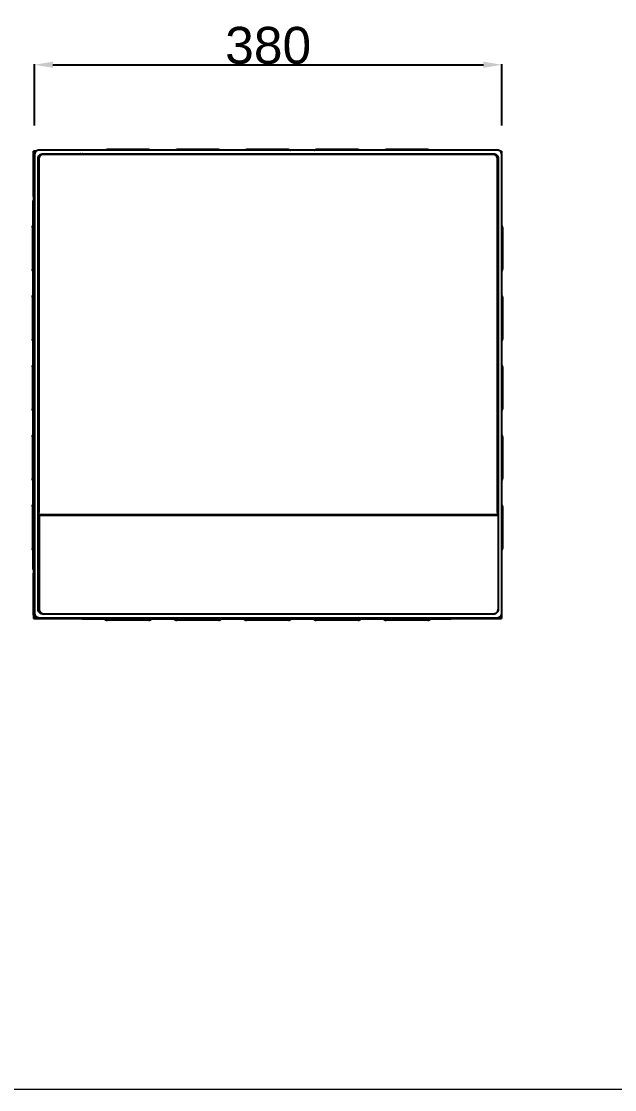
# Model space of a CAD drawing. Header units: millimetres. Extents: x 0 to 3480, y 0 to 2432.
# Drawn here: x 1498 to 1980, y 0 to 868 of the extents above; entities that cross this region are included whole.
import ezdxf

# ---------------------------------------------------------------- set-up
doc = ezdxf.new("R2010")
doc.units = ezdxf.units.MM
doc.header["$MEASUREMENT"] = 0
doc.layers.add('Domyślny', color=7, linetype='Continuous', true_color=0x000000)
doc.layers.add('Utwórz2D linie widoczne', color=7, linetype='Continuous', true_color=0x000000)
doc.styles.add('Arial', font='arial.ttf')
doc.dimstyles.new('Domyślny', dxfattribs={"dimtxt": 30, "dimasz": 15, "dimexe": 0.5, "dimexo": 0.5, "dimgap": 0.25, "dimtad": 1, "dimtoh": 1, "dimdec": 0, "dimzin": 1, "dimdsep": 46, "dimtxsty": 'Arial', "dimcen": 0.5, "dimazin": 0, "dimtfac": 1, "dimtdec": 4, "dimtix": 1, "dimtmove": 1, "dimatfit": 3, "dimfxl": 0, "dimtolj": 1, "dimtzin": 1, "dimarcsym": 0})

# ---------------------------------------------------------------- blocks, each defined once
blk = doc.blocks.new('*D4')
at = {"layer": 'Defpoints', "color": 0}
for p in [(1888.89, 832.81), (1508.89, 782.88), (1888.89, 782.88)]:
    blk.add_point(p, dxfattribs=at)
at = {"layer": 'Domyślny', "color": 0, "lineweight": -2}
for p, q in [((1508.89, 783.38), (1508.89, 833.31)), ((1523.89, 832.81), (1873.89, 832.81)), ((1888.89, 783.38), (1888.89, 833.31))]:
    blk.add_line(p, q, dxfattribs=at)
at = {"layer": 'Domyślny', "color": 0}
for points in [[(1523.89, 835.31), (1523.89, 830.31), (1508.89, 832.81)], [(1873.89, 830.31), (1873.89, 835.31), (1888.89, 832.81)]]:
    blk.add_solid(points, dxfattribs=at)
at = {"layer": 'Domyślny', "color": 0, "insert": (1698.89, 848.38), "char_height": 30, "attachment_point": 5, "style": 'Arial'}
blk.add_mtext('\\A1;380', dxfattribs=at)

msp = doc.modelspace()

# ---------------------------------------------------------------- linework, layer by layer
at = {"layer": 'Domyślny', "color": 18, "lineweight": 15, "true_color": 0x000000}
msp.add_line((3477.08, 0), (0, 0), dxfattribs=at)
at = {"layer": 'Utwórz2D linie widoczne'}
for p, q in [((1567.3, 763.88), (1567.4, 763.9)), ((1567.4, 763.9), (1567.51, 763.92)), ((1567.51, 763.92), (1567.61, 763.93)), ((1567.61, 763.93), (1567.71, 763.94)), ((1567.71, 763.94), (1567.81, 763.94)), ((1567.81, 763.94), (1567.91, 763.95)), ((1567.91, 763.46), (1567.91, 763.95)), ((1601.91, 763.95), (1567.91, 763.95)), ((1601.91, 763.46), (1601.91, 763.95)), ((1601.91, 763.95), (1602.01, 763.94)), ((1602.01, 763.94), (1602.11, 763.94)), ((1602.11, 763.94), (1602.22, 763.93)), ((1602.22, 763.93), (1602.32, 763.92)), ((1602.32, 763.92), (1602.42, 763.9)), ((1602.42, 763.9), (1602.52, 763.88)), ((1624, 763.88), (1624.1, 763.9)), ((1624.1, 763.9), (1624.21, 763.92)), ((1624.21, 763.92), (1624.31, 763.93)), ((1624.31, 763.93), (1624.41, 763.94)), ((1624.41, 763.94), (1624.51, 763.94)), ((1624.51, 763.94), (1624.61, 763.95)), ((1624.61, 763.46), (1624.61, 763.95)), ((1658.61, 763.95), (1624.61, 763.95)), ((1658.61, 763.46), (1658.61, 763.95)), ((1658.61, 763.95), (1658.71, 763.94)), ((1658.71, 763.94), (1658.81, 763.94)), ((1658.81, 763.94), (1658.92, 763.93)), ((1658.92, 763.93), (1659.02, 763.92)), ((1659.02, 763.92), (1659.12, 763.9)), ((1659.12, 763.9), (1659.22, 763.88)), ((1680.7, 763.88), (1680.8, 763.9)), ((1680.8, 763.9), (1680.91, 763.92)), ((1680.91, 763.92), (1681.01, 763.93)), ((1681.01, 763.93), (1681.11, 763.94)), ((1681.11, 763.94), (1681.21, 763.94)), ((1681.21, 763.94), (1681.31, 763.95)), ((1681.31, 763.46), (1681.31, 763.95)), ((1715.31, 763.95), (1681.31, 763.95)), ((1715.31, 763.46), (1715.31, 763.95)), ((1715.31, 763.95), (1715.41, 763.94)), ((1715.41, 763.94), (1715.51, 763.94)), ((1715.51, 763.94), (1715.62, 763.93)), ((1715.62, 763.93), (1715.72, 763.92)), ((1715.72, 763.92), (1715.82, 763.9)), ((1715.82, 763.9), (1715.92, 763.88)), ((1737.4, 763.88), (1737.5, 763.9)), ((1737.5, 763.9), (1737.61, 763.92)), ((1737.61, 763.92), (1737.71, 763.93)), ((1737.71, 763.93), (1737.81, 763.94)), ((1737.81, 763.94), (1737.91, 763.94)), ((1737.91, 763.94), (1738.01, 763.95)), ((1738.01, 763.46), (1738.01, 763.95)), ((1772.01, 763.95), (1738.01, 763.95)), ((1772.01, 763.46), (1772.01, 763.95)), ((1772.01, 763.95), (1772.11, 763.94)), ((1772.11, 763.94), (1772.21, 763.94)), ((1772.21, 763.94), (1772.32, 763.93)), ((1772.32, 763.93), (1772.42, 763.92)), ((1772.42, 763.92), (1772.52, 763.9)), ((1772.52, 763.9), (1772.62, 763.88)), ((1794.1, 763.88), (1794.2, 763.9)), ((1794.2, 763.9), (1794.31, 763.92)), ((1794.31, 763.92), (1794.41, 763.93)), ((1794.41, 763.93), (1794.51, 763.94)), ((1794.51, 763.94), (1794.61, 763.94)), ((1794.61, 763.94), (1794.71, 763.95)), ((1794.71, 763.46), (1794.71, 763.95)), ((1828.71, 763.95), (1794.71, 763.95)), ((1828.71, 763.46), (1828.71, 763.95)), ((1828.71, 763.95), (1828.81, 763.94)), ((1828.81, 763.94), (1828.91, 763.94)), ((1828.91, 763.94), (1829.02, 763.93)), ((1829.02, 763.93), (1829.12, 763.92)), ((1829.12, 763.92), (1829.22, 763.9)), ((1829.22, 763.9), (1829.32, 763.88)), ((1508.49, 762.72), (1508.13, 762.72)), ((1508.13, 758.81), (1508.13, 762.72)), ((1508.13, 758.85), (1508.14, 758.98)), ((1508.13, 758.72), (1508.13, 758.85)), ((1508.13, 726.72), (1508.13, 758.72)), ((1508.14, 758.98), (1508.15, 759.11)), ((1508.15, 759.11), (1508.17, 759.24)), ((1508.17, 759.24), (1508.19, 759.37)), ((1508.19, 759.37), (1508.21, 759.5)), ((1508.21, 759.5), (1508.24, 759.63)), ((1508.24, 759.63), (1508.27, 759.76)), ((1508.27, 759.76), (1508.3, 759.88)), ((1508.3, 759.88), (1508.34, 760.01)), ((1508.34, 760.01), (1508.39, 760.13)), ((1508.39, 760.13), (1508.44, 760.25)), ((1508.44, 760.25), (1508.49, 760.37)), ((1510.61, 762.72), (1508.49, 762.72)), ((1509.57, 761.64), (1508.49, 762.72)), ((1508.49, 382.72), (1508.49, 762.72)), ((1508.5, 758.99), (1508.49, 758.85)), ((1508.49, 758.85), (1508.49, 758.72)), ((1508.49, 758.72), (1508.49, 726.72)), ((1508.51, 759.12), (1508.5, 758.99)), ((1508.53, 759.25), (1508.51, 759.12)), ((1508.55, 759.38), (1508.53, 759.25)), ((1508.57, 759.51), (1508.55, 759.38)), ((1508.6, 759.64), (1508.57, 759.51)), ((1508.63, 759.77), (1508.6, 759.64)), ((1508.67, 759.9), (1508.63, 759.77)), ((1508.71, 760.03), (1508.67, 759.9)), ((1508.76, 760.15), (1508.71, 760.03)), ((1508.81, 760.28), (1508.76, 760.15)), ((1508.79, 760.25), (1508.78, 760.22)), ((1508.81, 760.28), (1508.79, 760.25)), ((1508.86, 760.4), (1508.81, 760.28)), ((1508.92, 760.52), (1508.86, 760.4)), ((1508.99, 760.24), (1508.89, 759.46)), ((1508.89, 759.46), (1508.89, 387.46)), ((1508.98, 760.63), (1508.92, 760.52)), ((1509.04, 760.75), (1508.98, 760.63)), ((1509.19, 760.99), (1508.99, 760.24)), ((1509.11, 760.86), (1509.04, 760.75)), ((1509.19, 760.98), (1509.11, 760.86)), ((1509.59, 761.68), (1509.19, 760.99)), ((1510.09, 762.29), (1509.59, 761.68)), ((1510.69, 762.79), (1510.09, 762.29)), ((1511.39, 763.16), (1510.69, 762.79)), ((1512.19, 763.38), (1511.39, 763.16)), ((1511.89, 756.52), (1511.99, 757.29)), ((1511.89, 390.4), (1511.89, 756.52)), ((1511.99, 757.29), (1512.19, 758.03)), ((1512.89, 763.46), (1512.19, 763.38)), ((1512.19, 758.03), (1512.58, 758.71)), ((1512.67, 757.54), (1512.38, 756.8)), ((1512.38, 756.8), (1512.38, 468.96)), ((1512.58, 758.71), (1513.07, 759.31)), ((1512.97, 758.21), (1512.67, 757.54)), ((1884.89, 763.46), (1512.89, 763.46)), ((1513.46, 758.81), (1512.97, 758.21)), ((1513.07, 759.31), (1513.66, 759.8)), ((1514.05, 759.3), (1513.46, 758.81)), ((1513.66, 759.8), (1514.35, 760.17)), ((1514.74, 759.66), (1514.05, 759.3)), ((1514.35, 760.17), (1515.14, 760.38)), ((1515.52, 759.88), (1514.74, 759.66)), ((1515.14, 760.38), (1515.83, 760.46)), ((1516.31, 759.96), (1515.52, 759.88)), ((1515.83, 760.46), (1881.95, 760.46)), ((1881.45, 759.96), (1516.31, 759.96)), ((1546.19, 760.44), (1546.16, 760.46)), ((1546.21, 760.41), (1546.19, 760.44)), ((1546.24, 760.39), (1546.21, 760.41)), ((1546.26, 760.36), (1546.24, 760.39)), ((1546.28, 760.33), (1546.26, 760.36)), ((1546.3, 760.31), (1546.28, 760.33)), ((1546.32, 760.28), (1546.3, 760.31)), ((1546.34, 760.25), (1546.32, 760.28)), ((1546.36, 760.22), (1546.34, 760.25)), ((1546.37, 760.19), (1546.36, 760.22)), ((1546.39, 760.16), (1546.37, 760.19)), ((1546.4, 760.13), (1546.39, 760.16)), ((1546.42, 760.09), (1546.4, 760.13)), ((1546.43, 760.06), (1546.42, 760.09)), ((1546.44, 760.03), (1546.43, 760.06)), ((1546.45, 759.99), (1546.44, 760.03)), ((1546.46, 759.96), (1546.45, 759.99)), ((1548.15, 760.34), (1548.09, 760.46)), ((1548.2, 760.21), (1548.15, 760.34)), ((1548.25, 760.09), (1548.2, 760.21)), ((1548.29, 759.96), (1548.25, 760.09)), ((1566.28, 763.46), (1566.36, 763.51)), ((1566.36, 763.51), (1566.45, 763.57)), ((1566.45, 763.57), (1566.54, 763.61)), ((1566.54, 763.61), (1566.63, 763.66)), ((1566.63, 763.66), (1566.72, 763.7)), ((1566.72, 763.7), (1566.82, 763.74)), ((1566.82, 763.74), (1566.91, 763.78)), ((1566.91, 763.78), (1567.01, 763.81)), ((1567.01, 763.81), (1567.11, 763.84)), ((1567.11, 763.84), (1567.21, 763.86)), ((1567.21, 763.86), (1567.3, 763.88)), ((1602.52, 763.88), (1602.62, 763.86)), ((1602.62, 763.86), (1602.72, 763.84)), ((1602.72, 763.84), (1602.81, 763.81)), ((1602.81, 763.81), (1602.91, 763.78)), ((1602.91, 763.78), (1603, 763.74)), ((1603, 763.74), (1603.1, 763.7)), ((1603.1, 763.7), (1603.19, 763.66)), ((1603.19, 763.66), (1603.28, 763.61)), ((1603.28, 763.61), (1603.37, 763.57)), ((1603.37, 763.57), (1603.46, 763.51)), ((1603.46, 763.51), (1603.55, 763.46)), ((1622.98, 763.46), (1623.06, 763.51)), ((1623.06, 763.51), (1623.15, 763.57)), ((1623.15, 763.57), (1623.24, 763.61)), ((1623.24, 763.61), (1623.33, 763.66)), ((1623.33, 763.66), (1623.42, 763.7)), ((1623.42, 763.7), (1623.52, 763.74)), ((1623.52, 763.74), (1623.61, 763.78)), ((1623.61, 763.78), (1623.71, 763.81)), ((1623.71, 763.81), (1623.81, 763.84)), ((1623.81, 763.84), (1623.91, 763.86)), ((1623.91, 763.86), (1624, 763.88)), ((1659.22, 763.88), (1659.32, 763.86)), ((1659.32, 763.86), (1659.42, 763.84)), ((1659.42, 763.84), (1659.51, 763.81)), ((1659.51, 763.81), (1659.61, 763.78)), ((1659.61, 763.78), (1659.7, 763.74)), ((1659.7, 763.74), (1659.8, 763.7)), ((1659.8, 763.7), (1659.89, 763.66)), ((1659.89, 763.66), (1659.98, 763.61)), ((1659.98, 763.61), (1660.07, 763.57)), ((1660.07, 763.57), (1660.16, 763.51)), ((1660.16, 763.51), (1660.25, 763.46)), ((1679.68, 763.46), (1679.76, 763.51)), ((1679.76, 763.51), (1679.85, 763.57)), ((1679.85, 763.57), (1679.94, 763.61)), ((1679.94, 763.61), (1680.03, 763.66)), ((1680.03, 763.66), (1680.12, 763.7)), ((1680.12, 763.7), (1680.22, 763.74)), ((1680.22, 763.74), (1680.31, 763.78)), ((1680.31, 763.78), (1680.41, 763.81)), ((1680.41, 763.81), (1680.51, 763.84)), ((1680.51, 763.84), (1680.61, 763.86)), ((1680.61, 763.86), (1680.7, 763.88)), ((1715.92, 763.88), (1716.02, 763.86)), ((1716.02, 763.86), (1716.12, 763.84)), ((1716.12, 763.84), (1716.21, 763.81)), ((1716.21, 763.81), (1716.31, 763.78)), ((1716.31, 763.78), (1716.4, 763.74)), ((1716.4, 763.74), (1716.5, 763.7)), ((1716.5, 763.7), (1716.59, 763.66)), ((1716.59, 763.66), (1716.68, 763.61)), ((1716.68, 763.61), (1716.77, 763.57)), ((1716.77, 763.57), (1716.86, 763.51)), ((1716.86, 763.51), (1716.95, 763.46)), ((1736.38, 763.46), (1736.46, 763.51)), ((1736.46, 763.51), (1736.55, 763.57)), ((1736.55, 763.57), (1736.64, 763.61)), ((1736.64, 763.61), (1736.73, 763.66)), ((1736.73, 763.66), (1736.82, 763.7)), ((1736.82, 763.7), (1736.92, 763.74)), ((1736.92, 763.74), (1737.01, 763.78)), ((1737.01, 763.78), (1737.11, 763.81)), ((1737.11, 763.81), (1737.21, 763.84)), ((1737.21, 763.84), (1737.31, 763.86)), ((1737.31, 763.86), (1737.4, 763.88)), ((1772.62, 763.88), (1772.72, 763.86)), ((1772.72, 763.86), (1772.82, 763.84)), ((1772.82, 763.84), (1772.91, 763.81)), ((1772.91, 763.81), (1773.01, 763.78)), ((1773.01, 763.78), (1773.1, 763.74)), ((1773.1, 763.74), (1773.2, 763.7)), ((1773.2, 763.7), (1773.29, 763.66)), ((1773.29, 763.66), (1773.38, 763.61)), ((1773.38, 763.61), (1773.47, 763.57)), ((1773.47, 763.57), (1773.56, 763.51)), ((1773.56, 763.51), (1773.65, 763.46)), ((1793.08, 763.46), (1793.16, 763.51)), ((1793.16, 763.51), (1793.25, 763.57)), ((1793.25, 763.57), (1793.34, 763.61)), ((1793.34, 763.61), (1793.43, 763.66)), ((1793.43, 763.66), (1793.52, 763.7)), ((1793.52, 763.7), (1793.62, 763.74)), ((1793.62, 763.74), (1793.71, 763.78)), ((1793.71, 763.78), (1793.81, 763.81)), ((1793.81, 763.81), (1793.91, 763.84)), ((1793.91, 763.84), (1794.01, 763.86)), ((1794.01, 763.86), (1794.1, 763.88)), ((1829.32, 763.88), (1829.42, 763.86)), ((1829.42, 763.86), (1829.52, 763.84)), ((1829.52, 763.84), (1829.61, 763.81)), ((1829.61, 763.81), (1829.71, 763.78)), ((1829.71, 763.78), (1829.8, 763.74)), ((1829.8, 763.74), (1829.9, 763.7)), ((1829.9, 763.7), (1829.99, 763.66)), ((1829.99, 763.66), (1830.08, 763.61)), ((1830.08, 763.61), (1830.17, 763.57)), ((1830.17, 763.57), (1830.26, 763.51)), ((1830.26, 763.51), (1830.35, 763.46)), ((1848.53, 760.09), (1848.52, 759.96)), ((1848.55, 760.21), (1848.53, 760.09)), ((1848.58, 760.34), (1848.55, 760.21)), ((1848.61, 760.46), (1848.58, 760.34)), ((1850.49, 760.46), (1850.49, 759.96)), ((1852.04, 763.48), (1851.93, 763.46)), ((1852.15, 763.49), (1852.04, 763.48)), ((1852.26, 763.49), (1852.15, 763.49)), ((1852.38, 763.5), (1852.26, 763.49)), ((1852.49, 763.5), (1852.38, 763.5)), ((1884.49, 763.5), (1852.49, 763.5)), ((1882.14, 759.88), (1881.45, 759.96)), ((1881.95, 760.46), (1882.74, 760.38)), ((1882.93, 759.66), (1882.14, 759.88)), ((1882.74, 760.38), (1883.53, 760.17)), ((1883.61, 759.3), (1882.93, 759.66)), ((1883.53, 760.17), (1884.22, 759.8)), ((1884.2, 758.81), (1883.61, 759.3)), ((1884.69, 758.21), (1884.2, 758.81)), ((1884.22, 759.8), (1884.81, 759.31)), ((1884.62, 763.5), (1884.49, 763.5)), ((1884.76, 763.49), (1884.62, 763.5)), ((1885.09, 757.54), (1884.69, 758.21)), ((1884.89, 763.48), (1884.76, 763.49)), ((1884.81, 759.31), (1885.3, 758.71)), ((1885.02, 763.47), (1884.89, 763.48)), ((1885.69, 763.38), (1884.89, 763.46)), ((1885.15, 763.45), (1885.02, 763.47)), ((1885.28, 756.8), (1885.09, 757.54)), ((1885.28, 763.42), (1885.15, 763.45)), ((1885.38, 756.03), (1885.28, 756.8)), ((1885.3, 758.71), (1885.6, 758.03)), ((1885.38, 468.96), (1885.38, 756.03)), ((1885.6, 758.03), (1885.89, 757.29)), ((1886.49, 763.16), (1885.69, 763.38)), ((1885.89, 757.29), (1885.89, 389.63)), ((1887.19, 762.79), (1886.49, 763.16)), ((1887.79, 762.29), (1887.19, 762.79)), ((1888.49, 762.72), (1887.28, 762.72)), ((1888.29, 761.68), (1887.79, 762.29)), ((1887.91, 762.14), (1888.49, 762.72)), ((1888.59, 760.99), (1888.29, 761.68)), ((1888.49, 762.72), (1888.49, 761.23)), ((1888.89, 760.24), (1888.59, 760.99)), ((1888.89, 386.68), (1888.89, 760.24)), ((1508.49, 722.54), (1507.7, 722.54)), ((1507.7, 722.54), (1507.7, 702.17)), ((1508.13, 726.59), (1508.13, 726.72)), ((1508.14, 726.46), (1508.13, 726.59)), ((1508.15, 726.33), (1508.14, 726.46)), ((1508.17, 726.2), (1508.15, 726.33)), ((1508.19, 726.07), (1508.17, 726.2)), ((1508.21, 725.94), (1508.19, 726.07)), ((1508.24, 725.81), (1508.21, 725.94)), ((1508.27, 725.68), (1508.24, 725.81)), ((1508.3, 725.56), (1508.27, 725.68)), ((1508.34, 725.43), (1508.3, 725.56)), ((1508.39, 725.31), (1508.34, 725.43)), ((1508.44, 725.19), (1508.39, 725.31)), ((1508.49, 725.07), (1508.44, 725.19)), ((1508.49, 726.72), (1508.49, 726.58)), ((1508.49, 726.63), (1508.49, 386.72)), ((1508.49, 726.58), (1508.5, 726.44)), ((1508.5, 726.44), (1508.51, 726.3)), ((1508.51, 726.3), (1508.53, 726.17)), ((1508.53, 726.17), (1508.55, 726.03)), ((1508.55, 726.03), (1508.58, 725.89)), ((1508.58, 725.89), (1508.61, 725.76)), ((1508.61, 725.76), (1508.64, 725.62)), ((1508.64, 725.62), (1508.68, 725.49)), ((1508.68, 725.49), (1508.73, 725.36)), ((1508.73, 725.36), (1508.78, 725.23)), ((1508.78, 725.23), (1508.83, 725.1)), ((1508.83, 725.1), (1508.89, 724.98)), ((1511.89, 724.72), (1512.38, 724.72)), ((1511.89, 722.76), (1512.01, 722.75)), ((1512.01, 722.75), (1512.13, 722.74)), ((1512.13, 722.74), (1512.26, 722.73)), ((1512.26, 722.73), (1512.38, 722.72)), ((1885.38, 725.5), (1885.49, 725.5)), ((1885.38, 723.6), (1885.51, 723.63)), ((1885.49, 725.5), (1885.52, 725.5)), ((1885.51, 723.63), (1885.64, 723.67)), ((1885.52, 725.5), (1885.56, 725.5)), ((1885.56, 725.5), (1885.59, 725.51)), ((1885.59, 725.51), (1885.63, 725.51)), ((1885.63, 725.51), (1885.66, 725.52)), ((1885.64, 723.67), (1885.77, 723.71)), ((1885.66, 725.52), (1885.7, 725.52)), ((1885.7, 725.52), (1885.73, 725.53)), ((1885.73, 725.53), (1885.76, 725.54)), ((1885.76, 725.54), (1885.79, 725.55)), ((1885.77, 723.71), (1885.89, 723.75)), ((1885.79, 725.55), (1885.83, 725.56)), ((1885.83, 725.56), (1885.86, 725.57)), ((1885.86, 725.57), (1885.89, 725.58)), ((1507.29, 700.75), (1507.3, 700.86)), ((1507.29, 700.65), (1507.29, 700.75)), ((1508.49, 700.65), (1507.29, 700.65)), ((1507.29, 700.65), (1507.29, 666.65)), ((1507.3, 700.86), (1507.31, 700.96)), ((1507.31, 700.96), (1507.32, 701.06)), ((1507.32, 701.06), (1507.34, 701.16)), ((1507.34, 701.16), (1507.36, 701.26)), ((1507.36, 701.26), (1507.38, 701.36)), ((1507.38, 701.36), (1507.4, 701.46)), ((1507.4, 701.46), (1507.43, 701.56)), ((1507.43, 701.56), (1507.47, 701.66)), ((1507.47, 701.66), (1507.5, 701.76)), ((1507.5, 701.76), (1507.54, 701.85)), ((1507.54, 701.85), (1507.59, 701.94)), ((1507.59, 701.94), (1507.63, 702.04)), ((1507.63, 702.04), (1507.68, 702.13)), ((1507.68, 702.13), (1507.73, 702.22)), ((1507.73, 702.22), (1507.79, 702.3)), ((1507.79, 702.3), (1507.85, 702.39)), ((1507.85, 702.39), (1507.91, 702.47)), ((1507.91, 702.47), (1507.97, 702.55)), ((1507.97, 702.55), (1508.04, 702.63)), ((1508.04, 702.63), (1508.11, 702.71)), ((1508.11, 702.71), (1508.18, 702.78)), ((1508.18, 702.78), (1508.25, 702.85)), ((1508.25, 702.85), (1508.33, 702.92)), ((1508.33, 702.92), (1508.41, 702.98)), ((1508.41, 702.98), (1508.49, 703.05)), ((1888.94, 702.12), (1888.89, 702.21)), ((1888.89, 700.65), (1889.33, 700.65)), ((1888.99, 702.03), (1888.94, 702.12)), ((1889.04, 701.94), (1888.99, 702.03)), ((1889.08, 701.85), (1889.04, 701.94)), ((1889.12, 701.75), (1889.08, 701.85)), ((1889.16, 701.66), (1889.12, 701.75)), ((1889.19, 701.56), (1889.16, 701.66)), ((1889.22, 701.46), (1889.19, 701.56)), ((1889.24, 701.36), (1889.22, 701.46)), ((1889.27, 701.26), (1889.24, 701.36)), ((1889.29, 701.16), (1889.27, 701.26)), ((1889.3, 701.06), (1889.29, 701.16)), ((1889.31, 700.96), (1889.3, 701.06)), ((1889.32, 700.86), (1889.31, 700.96)), ((1889.33, 700.75), (1889.32, 700.86)), ((1889.33, 700.65), (1889.33, 700.75)), ((1889.33, 700.65), (1889.33, 666.65)), ((1507.29, 666.55), (1507.29, 666.65)), ((1508.49, 666.65), (1507.29, 666.65)), ((1507.3, 666.45), (1507.29, 666.55)), ((1507.31, 666.34), (1507.3, 666.45)), ((1507.32, 666.24), (1507.31, 666.34)), ((1507.34, 666.14), (1507.32, 666.24)), ((1507.36, 666.04), (1507.34, 666.14)), ((1507.38, 665.94), (1507.36, 666.04)), ((1507.4, 665.84), (1507.38, 665.94)), ((1507.43, 665.74), (1507.4, 665.84)), ((1507.47, 665.64), (1507.43, 665.74)), ((1507.5, 665.55), (1507.47, 665.64)), ((1507.54, 665.45), (1507.5, 665.55)), ((1507.59, 665.36), (1507.54, 665.45)), ((1507.63, 665.27), (1507.59, 665.36)), ((1507.68, 665.17), (1507.63, 665.27)), ((1507.73, 665.09), (1507.68, 665.17)), ((1507.7, 665.14), (1507.7, 645.47)), ((1507.79, 665), (1507.73, 665.09)), ((1507.85, 664.91), (1507.79, 665)), ((1507.91, 664.83), (1507.85, 664.91)), ((1507.97, 664.75), (1507.91, 664.83)), ((1508.04, 664.67), (1507.97, 664.75)), ((1508.11, 664.6), (1508.04, 664.67)), ((1508.18, 664.52), (1508.11, 664.6)), ((1508.25, 664.45), (1508.18, 664.52)), ((1508.33, 664.38), (1508.25, 664.45)), ((1508.41, 664.32), (1508.33, 664.38)), ((1508.49, 664.25), (1508.41, 664.32)), ((1888.89, 666.65), (1889.33, 666.65)), ((1888.89, 665.09), (1888.94, 665.18)), ((1888.94, 665.18), (1888.99, 665.27)), ((1888.99, 665.27), (1889.04, 665.36)), ((1889.04, 665.36), (1889.08, 665.45)), ((1889.08, 665.45), (1889.12, 665.55)), ((1889.12, 665.55), (1889.16, 665.64)), ((1889.16, 665.64), (1889.19, 665.74)), ((1889.19, 665.74), (1889.22, 665.84)), ((1889.22, 665.84), (1889.24, 665.94)), ((1889.24, 665.94), (1889.27, 666.04)), ((1889.27, 666.04), (1889.29, 666.14)), ((1889.29, 666.14), (1889.3, 666.24)), ((1889.3, 666.24), (1889.31, 666.34)), ((1889.31, 666.34), (1889.32, 666.45)), ((1889.32, 666.45), (1889.33, 666.55)), ((1889.33, 666.55), (1889.33, 666.65)), ((1507.29, 644.05), (1507.3, 644.16)), ((1507.29, 643.95), (1507.29, 644.05)), ((1508.49, 643.95), (1507.29, 643.95)), ((1507.29, 643.95), (1507.29, 609.95)), ((1507.3, 644.16), (1507.31, 644.26)), ((1507.31, 644.26), (1507.32, 644.36)), ((1507.32, 644.36), (1507.34, 644.46)), ((1507.34, 644.46), (1507.36, 644.56)), ((1507.36, 644.56), (1507.38, 644.66)), ((1507.38, 644.66), (1507.4, 644.76)), ((1507.4, 644.76), (1507.43, 644.86)), ((1507.43, 644.86), (1507.47, 644.96)), ((1507.47, 644.96), (1507.5, 645.06)), ((1507.5, 645.06), (1507.54, 645.15)), ((1507.54, 645.15), (1507.59, 645.24)), ((1507.59, 645.24), (1507.63, 645.34)), ((1507.63, 645.34), (1507.68, 645.43)), ((1507.68, 645.43), (1507.73, 645.52)), ((1507.73, 645.52), (1507.79, 645.6)), ((1507.79, 645.6), (1507.85, 645.69)), ((1507.85, 645.69), (1507.91, 645.77)), ((1507.91, 645.77), (1507.97, 645.85)), ((1507.97, 645.85), (1508.04, 645.93)), ((1508.04, 645.93), (1508.11, 646.01)), ((1508.11, 646.01), (1508.18, 646.08)), ((1508.18, 646.08), (1508.25, 646.15)), ((1508.25, 646.15), (1508.33, 646.22)), ((1508.33, 646.22), (1508.41, 646.28)), ((1508.41, 646.28), (1508.49, 646.35)), ((1888.94, 645.42), (1888.89, 645.51)), ((1888.89, 643.95), (1889.33, 643.95)), ((1888.99, 645.33), (1888.94, 645.42)), ((1889.04, 645.24), (1888.99, 645.33)), ((1889.08, 645.15), (1889.04, 645.24)), ((1889.12, 645.05), (1889.08, 645.15)), ((1889.16, 644.96), (1889.12, 645.05)), ((1889.19, 644.86), (1889.16, 644.96)), ((1889.22, 644.76), (1889.19, 644.86)), ((1889.24, 644.66), (1889.22, 644.76)), ((1889.27, 644.56), (1889.24, 644.66)), ((1889.29, 644.46), (1889.27, 644.56)), ((1889.3, 644.36), (1889.29, 644.46)), ((1889.31, 644.26), (1889.3, 644.36)), ((1889.32, 644.16), (1889.31, 644.26)), ((1889.33, 644.05), (1889.32, 644.16)), ((1889.33, 643.95), (1889.33, 644.05)), ((1889.33, 643.95), (1889.33, 609.95)), ((1507.29, 609.85), (1507.29, 609.95)), ((1508.49, 609.95), (1507.29, 609.95)), ((1507.3, 609.75), (1507.29, 609.85)), ((1507.31, 609.64), (1507.3, 609.75)), ((1507.32, 609.54), (1507.31, 609.64)), ((1507.34, 609.44), (1507.32, 609.54)), ((1507.36, 609.34), (1507.34, 609.44)), ((1507.38, 609.24), (1507.36, 609.34)), ((1507.4, 609.14), (1507.38, 609.24)), ((1507.43, 609.04), (1507.4, 609.14)), ((1507.47, 608.94), (1507.43, 609.04)), ((1507.5, 608.85), (1507.47, 608.94)), ((1507.54, 608.75), (1507.5, 608.85)), ((1507.59, 608.66), (1507.54, 608.75)), ((1507.63, 608.57), (1507.59, 608.66)), ((1507.68, 608.47), (1507.63, 608.57)), ((1507.73, 608.39), (1507.68, 608.47)), ((1507.7, 608.44), (1507.7, 588.77)), ((1507.79, 608.3), (1507.73, 608.39)), ((1507.85, 608.21), (1507.79, 608.3)), ((1507.91, 608.13), (1507.85, 608.21)), ((1507.97, 608.05), (1507.91, 608.13)), ((1508.04, 607.97), (1507.97, 608.05)), ((1508.11, 607.9), (1508.04, 607.97)), ((1508.18, 607.82), (1508.11, 607.9)), ((1508.25, 607.75), (1508.18, 607.82)), ((1508.33, 607.68), (1508.25, 607.75)), ((1508.41, 607.62), (1508.33, 607.68)), ((1888.89, 609.95), (1889.33, 609.95)), ((1888.89, 608.39), (1888.94, 608.48)), ((1888.94, 608.48), (1888.99, 608.57)), ((1888.99, 608.57), (1889.04, 608.66)), ((1889.04, 608.66), (1889.08, 608.75)), ((1889.08, 608.75), (1889.12, 608.85)), ((1889.12, 608.85), (1889.16, 608.94)), ((1889.16, 608.94), (1889.19, 609.04)), ((1889.19, 609.04), (1889.22, 609.14)), ((1889.22, 609.14), (1889.24, 609.24)), ((1889.24, 609.24), (1889.27, 609.34)), ((1889.27, 609.34), (1889.29, 609.44)), ((1889.29, 609.44), (1889.3, 609.54)), ((1889.3, 609.54), (1889.31, 609.64)), ((1889.31, 609.64), (1889.32, 609.75)), ((1889.32, 609.75), (1889.33, 609.85)), ((1889.33, 609.85), (1889.33, 609.95)), ((1508.49, 607.55), (1508.41, 607.62)), ((1507.29, 587.35), (1507.3, 587.46)), ((1507.29, 587.25), (1507.29, 587.35)), ((1508.49, 587.25), (1507.29, 587.25)), ((1507.29, 587.25), (1507.29, 553.25)), ((1507.3, 587.46), (1507.31, 587.56)), ((1507.31, 587.56), (1507.32, 587.66)), ((1507.32, 587.66), (1507.34, 587.76)), ((1507.34, 587.76), (1507.36, 587.86)), ((1507.36, 587.86), (1507.38, 587.96)), ((1507.38, 587.96), (1507.4, 588.06)), ((1507.4, 588.06), (1507.43, 588.16)), ((1507.43, 588.16), (1507.47, 588.26)), ((1507.47, 588.26), (1507.5, 588.36)), ((1507.5, 588.36), (1507.54, 588.45)), ((1507.54, 588.45), (1507.59, 588.54)), ((1507.59, 588.54), (1507.63, 588.64)), ((1507.63, 588.64), (1507.68, 588.73)), ((1507.68, 588.73), (1507.73, 588.82)), ((1507.73, 588.82), (1507.79, 588.9)), ((1507.79, 588.9), (1507.85, 588.99)), ((1507.85, 588.99), (1507.91, 589.07)), ((1507.91, 589.07), (1507.97, 589.15)), ((1507.97, 589.15), (1508.04, 589.23)), ((1508.04, 589.23), (1508.11, 589.31)), ((1508.11, 589.31), (1508.18, 589.38)), ((1508.18, 589.38), (1508.25, 589.45)), ((1508.25, 589.45), (1508.33, 589.52)), ((1508.33, 589.52), (1508.41, 589.58)), ((1508.41, 589.58), (1508.49, 589.65)), ((1888.94, 588.72), (1888.89, 588.81)), ((1888.89, 587.25), (1889.33, 587.25)), ((1888.99, 588.63), (1888.94, 588.72)), ((1889.04, 588.54), (1888.99, 588.63)), ((1889.08, 588.45), (1889.04, 588.54)), ((1889.12, 588.35), (1889.08, 588.45)), ((1889.16, 588.26), (1889.12, 588.35)), ((1889.19, 588.16), (1889.16, 588.26)), ((1889.22, 588.06), (1889.19, 588.16)), ((1889.24, 587.96), (1889.22, 588.06)), ((1889.27, 587.86), (1889.24, 587.96)), ((1889.29, 587.76), (1889.27, 587.86)), ((1889.3, 587.66), (1889.29, 587.76)), ((1889.31, 587.56), (1889.3, 587.66)), ((1889.32, 587.46), (1889.31, 587.56)), ((1889.33, 587.35), (1889.32, 587.46)), ((1889.33, 587.25), (1889.33, 587.35)), ((1889.33, 587.25), (1889.33, 553.25)), ((1507.29, 553.15), (1507.29, 553.25)), ((1508.49, 553.25), (1507.29, 553.25)), ((1507.3, 553.05), (1507.29, 553.15)), ((1507.31, 552.94), (1507.3, 553.05)), ((1507.32, 552.84), (1507.31, 552.94)), ((1507.34, 552.74), (1507.32, 552.84)), ((1507.36, 552.64), (1507.34, 552.74)), ((1507.38, 552.54), (1507.36, 552.64)), ((1507.4, 552.44), (1507.38, 552.54)), ((1507.43, 552.34), (1507.4, 552.44)), ((1507.47, 552.24), (1507.43, 552.34)), ((1507.5, 552.15), (1507.47, 552.24)), ((1507.54, 552.05), (1507.5, 552.15)), ((1507.59, 551.96), (1507.54, 552.05)), ((1507.63, 551.87), (1507.59, 551.96)), ((1507.68, 551.77), (1507.63, 551.87)), ((1507.73, 551.69), (1507.68, 551.77)), ((1507.7, 551.74), (1507.7, 532.07)), ((1507.79, 551.6), (1507.73, 551.69)), ((1507.85, 551.51), (1507.79, 551.6)), ((1507.91, 551.43), (1507.85, 551.51)), ((1507.97, 551.35), (1507.91, 551.43)), ((1508.04, 551.27), (1507.97, 551.35)), ((1508.11, 551.2), (1508.04, 551.27)), ((1508.18, 551.12), (1508.11, 551.2)), ((1508.25, 551.05), (1508.18, 551.12)), ((1508.33, 550.98), (1508.25, 551.05)), ((1508.41, 550.92), (1508.33, 550.98)), ((1508.49, 550.85), (1508.41, 550.92)), ((1888.89, 553.25), (1889.33, 553.25)), ((1888.89, 551.69), (1888.94, 551.78)), ((1888.94, 551.78), (1888.99, 551.87)), ((1888.99, 551.87), (1889.04, 551.96)), ((1889.04, 551.96), (1889.08, 552.05)), ((1889.08, 552.05), (1889.12, 552.15)), ((1889.12, 552.15), (1889.16, 552.24)), ((1889.16, 552.24), (1889.19, 552.34)), ((1889.19, 552.34), (1889.22, 552.44)), ((1889.22, 552.44), (1889.24, 552.54)), ((1889.24, 552.54), (1889.27, 552.64)), ((1889.27, 552.64), (1889.29, 552.74)), ((1889.29, 552.74), (1889.3, 552.84)), ((1889.3, 552.84), (1889.31, 552.94)), ((1889.31, 552.94), (1889.32, 553.05)), ((1889.32, 553.05), (1889.33, 553.15)), ((1889.33, 553.15), (1889.33, 553.25)), ((1507.29, 530.65), (1507.3, 530.76)), ((1507.29, 530.55), (1507.29, 530.65)), ((1508.49, 530.55), (1507.29, 530.55)), ((1507.29, 530.55), (1507.29, 496.55)), ((1507.3, 530.76), (1507.31, 530.86)), ((1507.31, 530.86), (1507.32, 530.96)), ((1507.32, 530.96), (1507.34, 531.06)), ((1507.34, 531.06), (1507.36, 531.16)), ((1507.36, 531.16), (1507.38, 531.26)), ((1507.38, 531.26), (1507.4, 531.36)), ((1507.4, 531.36), (1507.43, 531.46)), ((1507.43, 531.46), (1507.47, 531.56)), ((1507.47, 531.56), (1507.5, 531.66)), ((1507.5, 531.66), (1507.54, 531.75)), ((1507.54, 531.75), (1507.59, 531.84)), ((1507.59, 531.84), (1507.63, 531.94)), ((1507.63, 531.94), (1507.68, 532.03)), ((1507.68, 532.03), (1507.73, 532.12)), ((1507.73, 532.12), (1507.79, 532.2)), ((1507.79, 532.2), (1507.85, 532.29)), ((1507.85, 532.29), (1507.91, 532.37)), ((1507.91, 532.37), (1507.97, 532.45)), ((1507.97, 532.45), (1508.04, 532.53)), ((1508.04, 532.53), (1508.11, 532.61)), ((1508.11, 532.61), (1508.18, 532.68)), ((1508.18, 532.68), (1508.25, 532.75)), ((1508.25, 532.75), (1508.33, 532.82)), ((1508.33, 532.82), (1508.41, 532.88)), ((1508.41, 532.88), (1508.49, 532.95)), ((1888.94, 532.02), (1888.89, 532.11)), ((1888.89, 530.55), (1889.33, 530.55)), ((1888.99, 531.93), (1888.94, 532.02)), ((1889.04, 531.84), (1888.99, 531.93)), ((1889.08, 531.75), (1889.04, 531.84)), ((1889.12, 531.65), (1889.08, 531.75)), ((1889.16, 531.56), (1889.12, 531.65)), ((1889.19, 531.46), (1889.16, 531.56)), ((1889.22, 531.36), (1889.19, 531.46)), ((1889.24, 531.26), (1889.22, 531.36)), ((1889.27, 531.16), (1889.24, 531.26)), ((1889.29, 531.06), (1889.27, 531.16)), ((1889.3, 530.96), (1889.29, 531.06)), ((1889.31, 530.86), (1889.3, 530.96)), ((1889.32, 530.76), (1889.31, 530.86)), ((1889.33, 530.65), (1889.32, 530.76)), ((1889.33, 530.55), (1889.33, 530.65)), ((1889.33, 530.55), (1889.33, 496.55)), ((1507.29, 496.45), (1507.29, 496.55)), ((1508.49, 496.55), (1507.29, 496.55)), ((1507.3, 496.35), (1507.29, 496.45)), ((1507.31, 496.24), (1507.3, 496.35)), ((1507.32, 496.14), (1507.31, 496.24)), ((1507.34, 496.04), (1507.32, 496.14)), ((1507.36, 495.94), (1507.34, 496.04)), ((1507.38, 495.84), (1507.36, 495.94)), ((1507.4, 495.74), (1507.38, 495.84)), ((1507.43, 495.64), (1507.4, 495.74)), ((1507.47, 495.54), (1507.43, 495.64)), ((1507.5, 495.45), (1507.47, 495.54)), ((1507.54, 495.35), (1507.5, 495.45)), ((1507.59, 495.26), (1507.54, 495.35)), ((1507.63, 495.17), (1507.59, 495.26)), ((1507.68, 495.07), (1507.63, 495.17)), ((1507.73, 494.99), (1507.68, 495.07)), ((1507.7, 495.04), (1507.7, 475.37)), ((1507.79, 494.9), (1507.73, 494.99)), ((1507.85, 494.81), (1507.79, 494.9)), ((1507.91, 494.73), (1507.85, 494.81)), ((1888.89, 496.55), (1889.33, 496.55)), ((1888.89, 494.99), (1888.94, 495.08)), ((1888.94, 495.08), (1888.99, 495.17)), ((1888.99, 495.17), (1889.04, 495.26)), ((1889.04, 495.26), (1889.08, 495.35)), ((1889.08, 495.35), (1889.12, 495.45)), ((1889.12, 495.45), (1889.16, 495.54)), ((1889.16, 495.54), (1889.19, 495.64)), ((1889.19, 495.64), (1889.22, 495.74)), ((1889.22, 495.74), (1889.24, 495.84)), ((1889.24, 495.84), (1889.27, 495.94)), ((1889.27, 495.94), (1889.29, 496.04)), ((1889.29, 496.04), (1889.3, 496.14)), ((1889.3, 496.14), (1889.31, 496.24)), ((1889.31, 496.24), (1889.32, 496.35)), ((1889.32, 496.35), (1889.33, 496.45)), ((1889.33, 496.45), (1889.33, 496.55)), ((1507.97, 494.65), (1507.91, 494.73)), ((1508.04, 494.57), (1507.97, 494.65)), ((1508.11, 494.5), (1508.04, 494.57)), ((1508.18, 494.42), (1508.11, 494.5)), ((1508.25, 494.35), (1508.18, 494.42)), ((1508.33, 494.28), (1508.25, 494.35)), ((1508.41, 494.22), (1508.33, 494.28)), ((1508.49, 494.15), (1508.41, 494.22)), ((1507.29, 473.95), (1507.3, 474.06)), ((1507.29, 473.85), (1507.29, 473.95)), ((1508.49, 473.85), (1507.29, 473.85)), ((1507.29, 473.85), (1507.29, 439.85)), ((1507.3, 474.06), (1507.31, 474.16)), ((1507.31, 474.16), (1507.32, 474.26)), ((1507.32, 474.26), (1507.34, 474.36)), ((1507.34, 474.36), (1507.36, 474.46)), ((1507.36, 474.46), (1507.38, 474.56)), ((1507.38, 474.56), (1507.4, 474.66)), ((1507.4, 474.66), (1507.43, 474.76)), ((1507.43, 474.76), (1507.47, 474.86)), ((1507.47, 474.86), (1507.5, 474.96)), ((1507.5, 474.96), (1507.54, 475.05)), ((1507.54, 475.05), (1507.59, 475.14)), ((1507.59, 475.14), (1507.63, 475.24)), ((1507.63, 475.24), (1507.68, 475.33)), ((1507.68, 475.33), (1507.73, 475.42)), ((1507.73, 475.42), (1507.79, 475.5)), ((1507.79, 475.5), (1507.85, 475.59)), ((1507.85, 475.59), (1507.91, 475.67)), ((1507.91, 475.67), (1507.97, 475.75)), ((1507.97, 475.75), (1508.04, 475.83)), ((1508.04, 475.83), (1508.11, 475.91)), ((1508.11, 475.91), (1508.18, 475.98)), ((1508.18, 475.98), (1508.25, 476.05)), ((1508.25, 476.05), (1508.33, 476.12)), ((1508.33, 476.12), (1508.41, 476.18)), ((1508.41, 476.18), (1508.49, 476.25)), ((1512.38, 466.96), (1512.38, 468.96)), ((1885.38, 468.96), (1885.38, 466.96)), ((1888.94, 475.32), (1888.89, 475.41)), ((1888.89, 473.85), (1889.33, 473.85)), ((1888.99, 475.23), (1888.94, 475.32)), ((1889.04, 475.14), (1888.99, 475.23)), ((1889.08, 475.05), (1889.04, 475.14)), ((1889.12, 474.95), (1889.08, 475.05)), ((1889.16, 474.86), (1889.12, 474.95)), ((1889.19, 474.76), (1889.16, 474.86)), ((1889.22, 474.66), (1889.19, 474.76)), ((1889.24, 474.56), (1889.22, 474.66)), ((1889.27, 474.46), (1889.24, 474.56)), ((1889.29, 474.36), (1889.27, 474.46)), ((1889.3, 474.26), (1889.29, 474.36)), ((1889.31, 474.16), (1889.3, 474.26)), ((1889.32, 474.06), (1889.31, 474.16)), ((1889.33, 473.95), (1889.32, 474.06)), ((1889.33, 473.85), (1889.33, 473.95)), ((1889.33, 473.85), (1889.33, 439.85)), ((1885.38, 466.96), (1512.38, 466.96)), ((1885.89, 466.46), (1512.89, 466.46)), ((1512.89, 466.46), (1512.89, 389.62)), ((1512.9, 466.96), (1512.9, 466.46)), ((1573.49, 466.46), (1573.49, 466.96)), ((1823.49, 466.96), (1823.49, 466.46)), ((1507.29, 439.75), (1507.29, 439.85)), ((1508.49, 439.85), (1507.29, 439.85)), ((1507.3, 439.65), (1507.29, 439.75)), ((1507.31, 439.54), (1507.3, 439.65)), ((1507.32, 439.44), (1507.31, 439.54)), ((1507.34, 439.34), (1507.32, 439.44)), ((1507.36, 439.24), (1507.34, 439.34)), ((1507.38, 439.14), (1507.36, 439.24)), ((1507.4, 439.04), (1507.38, 439.14)), ((1507.43, 438.94), (1507.4, 439.04)), ((1507.47, 438.84), (1507.43, 438.94)), ((1507.5, 438.75), (1507.47, 438.84)), ((1507.54, 438.65), (1507.5, 438.75)), ((1507.59, 438.56), (1507.54, 438.65)), ((1507.63, 438.47), (1507.59, 438.56)), ((1507.68, 438.37), (1507.63, 438.47)), ((1507.73, 438.29), (1507.68, 438.37)), ((1507.7, 438.34), (1507.7, 422.54)), ((1507.79, 438.2), (1507.73, 438.29)), ((1507.85, 438.11), (1507.79, 438.2)), ((1507.91, 438.03), (1507.85, 438.11)), ((1507.97, 437.95), (1507.91, 438.03)), ((1508.04, 437.87), (1507.97, 437.95)), ((1508.11, 437.8), (1508.04, 437.87)), ((1508.18, 437.72), (1508.11, 437.8)), ((1508.25, 437.65), (1508.18, 437.72)), ((1508.33, 437.58), (1508.25, 437.65)), ((1508.41, 437.52), (1508.33, 437.58)), ((1508.49, 437.45), (1508.41, 437.52)), ((1888.89, 439.85), (1889.33, 439.85)), ((1888.89, 438.29), (1888.94, 438.38)), ((1888.94, 438.38), (1888.99, 438.47)), ((1888.99, 438.47), (1889.04, 438.56)), ((1889.04, 438.56), (1889.08, 438.65)), ((1889.08, 438.65), (1889.12, 438.75)), ((1889.12, 438.75), (1889.16, 438.84)), ((1889.16, 438.84), (1889.19, 438.94)), ((1889.19, 438.94), (1889.22, 439.04)), ((1889.22, 439.04), (1889.24, 439.14)), ((1889.24, 439.14), (1889.27, 439.24)), ((1889.27, 439.24), (1889.29, 439.34)), ((1889.29, 439.34), (1889.3, 439.44)), ((1889.3, 439.44), (1889.31, 439.54)), ((1889.31, 439.54), (1889.32, 439.65)), ((1889.32, 439.65), (1889.33, 439.75)), ((1889.33, 439.75), (1889.33, 439.85)), ((1508.49, 422.54), (1507.7, 422.54)), ((1508.13, 418.85), (1508.14, 418.98)), ((1508.13, 418.72), (1508.13, 418.85)), ((1508.13, 386.72), (1508.13, 418.72)), ((1508.14, 418.98), (1508.15, 419.11)), ((1508.15, 419.11), (1508.17, 419.24)), ((1508.17, 419.24), (1508.19, 419.37)), ((1508.19, 419.37), (1508.21, 419.5)), ((1508.21, 419.5), (1508.24, 419.63)), ((1508.24, 419.63), (1508.27, 419.75)), ((1508.27, 419.75), (1508.3, 419.88)), ((1508.3, 419.88), (1508.34, 420)), ((1508.34, 420), (1508.39, 420.13)), ((1508.39, 420.13), (1508.44, 420.25)), ((1508.44, 420.25), (1508.49, 420.37)), ((1508.13, 386.59), (1508.13, 386.72)), ((1508.13, 386.63), (1508.13, 382.72)), ((1508.14, 386.46), (1508.13, 386.59)), ((1508.49, 382.72), (1508.13, 382.72)), ((1508.15, 386.33), (1508.14, 386.46)), ((1508.17, 386.2), (1508.15, 386.33)), ((1508.19, 386.07), (1508.17, 386.2)), ((1508.21, 385.94), (1508.19, 386.07)), ((1508.24, 385.81), (1508.21, 385.94)), ((1508.27, 385.68), (1508.24, 385.81)), ((1508.3, 385.56), (1508.27, 385.68)), ((1508.34, 385.43), (1508.3, 385.56)), ((1508.39, 385.31), (1508.34, 385.43)), ((1508.44, 385.19), (1508.39, 385.31)), ((1508.49, 385.07), (1508.44, 385.19)), ((1508.49, 386.72), (1508.59, 385.94)), ((1509.68, 383.91), (1508.49, 382.72)), ((1508.49, 382.72), (1888.49, 382.72)), ((1508.59, 385.94), (1508.79, 385.19)), ((1508.79, 385.19), (1509.19, 384.5)), ((1508.89, 387.46), (1508.99, 386.68)), ((1508.99, 386.68), (1509.19, 385.93)), ((1509.19, 385.93), (1509.59, 385.24)), ((1509.19, 384.5), (1509.69, 383.89)), ((1509.59, 385.24), (1510.09, 384.63)), ((1509.69, 383.89), (1510.29, 383.39)), ((1510.09, 384.63), (1510.69, 384.13)), ((1510.29, 383.39), (1510.99, 383.02)), ((1510.69, 384.13), (1511.39, 383.77)), ((1510.99, 383.02), (1511.79, 382.8)), ((1511.39, 383.77), (1512.19, 383.54)), ((1511.79, 382.8), (1512.49, 382.72)), ((1511.99, 389.63), (1511.89, 390.4)), ((1512.19, 388.89), (1511.99, 389.63)), ((1512.58, 388.21), (1512.19, 388.89)), ((1512.19, 383.54), (1512.89, 383.46)), ((1512.49, 382.72), (1884.49, 382.72)), ((1513.07, 387.61), (1512.58, 388.21)), ((1512.89, 389.62), (1513.18, 388.88)), ((1512.89, 383.46), (1884.89, 383.46)), ((1513.66, 387.12), (1513.07, 387.61)), ((1513.18, 388.88), (1513.48, 388.21)), ((1513.48, 388.21), (1513.97, 387.61)), ((1514.35, 386.76), (1513.66, 387.12)), ((1513.97, 387.61), (1514.56, 387.12)), ((1515.14, 386.54), (1514.35, 386.76)), ((1514.56, 387.12), (1515.25, 386.75)), ((1515.83, 386.46), (1515.14, 386.54)), ((1515.25, 386.75), (1516.03, 386.54)), ((1881.95, 386.46), (1515.83, 386.46)), ((1516.03, 386.54), (1516.82, 386.46)), ((1547.7, 382.54), (1547.7, 382.72)), ((1547.7, 382.54), (1565.63, 382.54)), ((1565.49, 382.72), (1565.55, 382.63)), ((1565.55, 382.63), (1565.62, 382.55)), ((1565.62, 382.55), (1565.69, 382.48)), ((1565.69, 382.48), (1565.76, 382.4)), ((1565.76, 382.4), (1565.83, 382.33)), ((1565.83, 382.33), (1565.91, 382.26)), ((1565.91, 382.26), (1565.99, 382.19)), ((1565.99, 382.19), (1566.07, 382.12)), ((1566.07, 382.12), (1566.15, 382.06)), ((1566.15, 382.06), (1566.24, 382)), ((1566.24, 382), (1566.33, 381.94)), ((1567.91, 382.72), (1567.91, 381.49)), ((1601.91, 382.72), (1601.91, 381.49)), ((1603.49, 381.94), (1603.58, 382)), ((1603.58, 382), (1603.67, 382.06)), ((1603.67, 382.06), (1603.75, 382.12)), ((1603.75, 382.12), (1603.83, 382.19)), ((1603.83, 382.19), (1603.91, 382.26)), ((1603.91, 382.26), (1603.99, 382.33)), ((1603.99, 382.33), (1604.06, 382.4)), ((1604.06, 382.4), (1604.13, 382.48)), ((1604.13, 382.48), (1604.2, 382.55)), ((1604.19, 382.54), (1622.33, 382.54)), ((1604.2, 382.55), (1604.27, 382.63)), ((1604.27, 382.63), (1604.33, 382.72)), ((1622.19, 382.72), (1622.25, 382.63)), ((1622.25, 382.63), (1622.32, 382.55)), ((1622.32, 382.55), (1622.39, 382.48)), ((1622.39, 382.48), (1622.46, 382.4)), ((1622.46, 382.4), (1622.53, 382.33)), ((1622.53, 382.33), (1622.61, 382.26)), ((1622.61, 382.26), (1622.69, 382.19)), ((1622.69, 382.19), (1622.77, 382.12)), ((1622.77, 382.12), (1622.85, 382.06)), ((1622.85, 382.06), (1622.94, 382)), ((1622.94, 382), (1623.03, 381.94)), ((1624.61, 382.72), (1624.61, 381.49)), ((1658.61, 382.72), (1658.61, 381.49)), ((1660.19, 381.94), (1660.28, 382)), ((1660.28, 382), (1660.37, 382.06)), ((1660.37, 382.06), (1660.45, 382.12)), ((1660.45, 382.12), (1660.53, 382.19)), ((1660.53, 382.19), (1660.61, 382.26)), ((1660.61, 382.26), (1660.69, 382.33)), ((1660.69, 382.33), (1660.76, 382.4)), ((1660.76, 382.4), (1660.83, 382.48)), ((1660.83, 382.48), (1660.9, 382.55)), ((1660.89, 382.54), (1679.03, 382.54)), ((1660.9, 382.55), (1660.97, 382.63)), ((1660.97, 382.63), (1661.03, 382.72)), ((1678.89, 382.72), (1678.95, 382.63)), ((1678.95, 382.63), (1679.02, 382.55)), ((1679.02, 382.55), (1679.09, 382.48)), ((1679.09, 382.48), (1679.16, 382.4)), ((1679.16, 382.4), (1679.23, 382.33)), ((1679.23, 382.33), (1679.31, 382.26)), ((1679.31, 382.26), (1679.39, 382.19)), ((1679.39, 382.19), (1679.47, 382.12)), ((1679.47, 382.12), (1679.55, 382.06)), ((1679.55, 382.06), (1679.64, 382)), ((1679.64, 382), (1679.73, 381.94)), ((1681.31, 382.72), (1681.31, 381.49)), ((1715.31, 382.72), (1715.31, 381.49)), ((1716.89, 381.94), (1716.98, 382)), ((1716.98, 382), (1717.07, 382.06)), ((1717.07, 382.06), (1717.15, 382.12)), ((1717.15, 382.12), (1717.23, 382.19)), ((1717.23, 382.19), (1717.31, 382.26)), ((1717.31, 382.26), (1717.39, 382.33)), ((1717.39, 382.33), (1717.46, 382.4)), ((1717.46, 382.4), (1717.53, 382.48)), ((1717.53, 382.48), (1717.6, 382.55)), ((1717.59, 382.54), (1735.73, 382.54)), ((1717.6, 382.55), (1717.67, 382.63)), ((1717.67, 382.63), (1717.73, 382.72)), ((1735.59, 382.72), (1735.65, 382.63)), ((1735.65, 382.63), (1735.72, 382.55)), ((1735.72, 382.55), (1735.79, 382.48)), ((1735.79, 382.48), (1735.86, 382.4)), ((1735.86, 382.4), (1735.93, 382.33)), ((1735.93, 382.33), (1736.01, 382.26)), ((1736.01, 382.26), (1736.09, 382.19)), ((1736.09, 382.19), (1736.17, 382.12)), ((1736.17, 382.12), (1736.25, 382.06)), ((1736.25, 382.06), (1736.34, 382)), ((1736.34, 382), (1736.43, 381.94)), ((1738.01, 382.72), (1738.01, 381.49)), ((1772.01, 382.72), (1772.01, 381.49)), ((1773.59, 381.94), (1773.68, 382)), ((1773.68, 382), (1773.77, 382.06)), ((1773.77, 382.06), (1773.85, 382.12)), ((1773.85, 382.12), (1773.93, 382.19)), ((1773.93, 382.19), (1774.01, 382.26)), ((1774.01, 382.26), (1774.09, 382.33)), ((1774.09, 382.33), (1774.16, 382.4)), ((1774.16, 382.4), (1774.23, 382.48)), ((1774.23, 382.48), (1774.3, 382.55)), ((1774.29, 382.54), (1792.43, 382.54)), ((1774.3, 382.55), (1774.37, 382.63)), ((1774.37, 382.63), (1774.43, 382.72)), ((1792.29, 382.72), (1792.35, 382.63)), ((1792.35, 382.63), (1792.42, 382.55)), ((1792.42, 382.55), (1792.49, 382.48)), ((1792.49, 382.48), (1792.56, 382.4)), ((1792.56, 382.4), (1792.63, 382.33)), ((1792.63, 382.33), (1792.71, 382.26)), ((1792.71, 382.26), (1792.79, 382.19)), ((1792.79, 382.19), (1792.87, 382.12)), ((1792.87, 382.12), (1792.95, 382.06)), ((1792.95, 382.06), (1793.04, 382)), ((1793.04, 382), (1793.13, 381.94)), ((1794.71, 382.72), (1794.71, 381.49)), ((1828.71, 382.72), (1828.71, 381.49)), ((1830.29, 381.94), (1830.38, 382)), ((1830.38, 382), (1830.47, 382.06)), ((1830.47, 382.06), (1830.55, 382.12)), ((1830.55, 382.12), (1830.63, 382.19)), ((1830.63, 382.19), (1830.71, 382.26)), ((1830.71, 382.26), (1830.79, 382.33)), ((1830.79, 382.33), (1830.86, 382.4)), ((1830.86, 382.4), (1830.93, 382.48)), ((1830.93, 382.48), (1831, 382.55)), ((1830.99, 382.54), (1847.7, 382.54)), ((1831, 382.55), (1831.07, 382.63)), ((1831.07, 382.63), (1831.13, 382.72)), ((1847.7, 382.54), (1847.7, 382.72)), ((1860.07, 382.72), (1860.07, 382.72)), ((1882.74, 386.54), (1881.95, 386.46)), ((1881.95, 386.46), (1881.96, 386.46)), ((1881.96, 386.46), (1882.65, 386.54)), ((1882.65, 386.54), (1883.44, 386.75)), ((1883.53, 386.76), (1882.74, 386.54)), ((1883.44, 386.75), (1884.12, 387.12)), ((1884.22, 387.12), (1883.53, 386.76)), ((1884.12, 387.12), (1884.71, 387.61)), ((1884.81, 387.61), (1884.22, 387.12)), ((1884.49, 382.72), (1885.29, 382.8)), ((1884.71, 387.61), (1885.2, 388.21)), ((1885.3, 388.21), (1884.81, 387.61)), ((1884.89, 383.46), (1885.69, 383.54)), ((1885.2, 388.21), (1885.6, 388.88)), ((1885.29, 382.8), (1886.09, 383.02)), ((1885.6, 388.89), (1885.3, 388.21)), ((1885.89, 389.63), (1885.6, 388.89)), ((1885.6, 388.88), (1885.79, 389.62)), ((1885.69, 383.54), (1886.49, 383.77)), ((1885.79, 389.62), (1885.89, 390.39)), ((1885.79, 389.62), (1885.89, 389.62)), ((1886.09, 383.02), (1886.79, 383.39)), ((1886.49, 383.77), (1887.19, 384.13)), ((1886.79, 383.39), (1887.39, 383.89)), ((1887.19, 384.13), (1887.79, 384.63)), ((1887.35, 383.86), (1888.49, 382.72)), ((1887.39, 383.89), (1887.89, 384.5)), ((1887.79, 384.63), (1888.29, 385.24)), ((1887.89, 384.5), (1888.13, 385.04)), ((1888.29, 385.24), (1888.59, 385.93)), ((1888.49, 385.7), (1888.49, 382.72)), ((1888.59, 385.93), (1888.89, 386.68)), ((1566.33, 381.94), (1566.42, 381.89)), ((1566.42, 381.89), (1566.51, 381.84)), ((1566.51, 381.84), (1566.6, 381.79)), ((1566.6, 381.79), (1566.7, 381.75)), ((1566.7, 381.75), (1566.79, 381.71)), ((1566.79, 381.71), (1566.89, 381.67)), ((1566.89, 381.67), (1566.99, 381.64)), ((1566.99, 381.64), (1567.09, 381.61)), ((1567.09, 381.61), (1567.19, 381.58)), ((1567.19, 381.58), (1567.29, 381.56)), ((1567.29, 381.56), (1567.39, 381.54)), ((1567.39, 381.54), (1567.5, 381.52)), ((1567.5, 381.52), (1567.6, 381.51)), ((1567.6, 381.51), (1567.7, 381.5)), ((1567.7, 381.5), (1567.81, 381.49)), ((1567.81, 381.49), (1567.91, 381.49)), ((1601.91, 381.49), (1567.91, 381.49)), ((1601.91, 381.49), (1602.02, 381.49)), ((1602.02, 381.49), (1602.12, 381.5)), ((1602.12, 381.5), (1602.22, 381.51)), ((1602.22, 381.51), (1602.33, 381.52)), ((1602.33, 381.52), (1602.43, 381.54)), ((1602.43, 381.54), (1602.53, 381.56)), ((1602.53, 381.56), (1602.63, 381.58)), ((1602.63, 381.58), (1602.73, 381.61)), ((1602.73, 381.61), (1602.83, 381.64)), ((1602.83, 381.64), (1602.93, 381.67)), ((1602.93, 381.67), (1603.03, 381.71)), ((1603.03, 381.71), (1603.13, 381.75)), ((1603.13, 381.75), (1603.22, 381.79)), ((1603.22, 381.79), (1603.31, 381.84)), ((1603.31, 381.84), (1603.41, 381.89)), ((1603.41, 381.89), (1603.49, 381.94)), ((1623.03, 381.94), (1623.12, 381.89)), ((1623.12, 381.89), (1623.21, 381.84)), ((1623.21, 381.84), (1623.3, 381.79)), ((1623.3, 381.79), (1623.4, 381.75)), ((1623.4, 381.75), (1623.49, 381.71)), ((1623.49, 381.71), (1623.59, 381.67)), ((1623.59, 381.67), (1623.69, 381.64)), ((1623.69, 381.64), (1623.79, 381.61)), ((1623.79, 381.61), (1623.89, 381.58)), ((1623.89, 381.58), (1623.99, 381.56)), ((1623.99, 381.56), (1624.09, 381.54)), ((1624.09, 381.54), (1624.2, 381.52)), ((1624.2, 381.52), (1624.3, 381.51)), ((1624.3, 381.51), (1624.4, 381.5)), ((1624.4, 381.5), (1624.51, 381.49)), ((1624.51, 381.49), (1624.61, 381.49)), ((1658.61, 381.49), (1624.61, 381.49)), ((1658.61, 381.49), (1658.72, 381.49)), ((1658.72, 381.49), (1658.82, 381.5)), ((1658.82, 381.5), (1658.92, 381.51)), ((1658.92, 381.51), (1659.03, 381.52)), ((1659.03, 381.52), (1659.13, 381.54)), ((1659.13, 381.54), (1659.23, 381.56)), ((1659.23, 381.56), (1659.33, 381.58)), ((1659.33, 381.58), (1659.43, 381.61)), ((1659.43, 381.61), (1659.53, 381.64)), ((1659.53, 381.64), (1659.63, 381.67)), ((1659.63, 381.67), (1659.73, 381.71)), ((1659.73, 381.71), (1659.83, 381.75)), ((1659.83, 381.75), (1659.92, 381.79)), ((1659.92, 381.79), (1660.01, 381.84)), ((1660.01, 381.84), (1660.11, 381.89)), ((1660.11, 381.89), (1660.19, 381.94)), ((1679.73, 381.94), (1679.82, 381.89)), ((1679.82, 381.89), (1679.91, 381.84)), ((1679.91, 381.84), (1680, 381.79)), ((1680, 381.79), (1680.1, 381.75)), ((1680.1, 381.75), (1680.19, 381.71)), ((1680.19, 381.71), (1680.29, 381.67)), ((1680.29, 381.67), (1680.39, 381.64)), ((1680.39, 381.64), (1680.49, 381.61)), ((1680.49, 381.61), (1680.59, 381.58)), ((1680.59, 381.58), (1680.69, 381.56)), ((1680.69, 381.56), (1680.79, 381.54)), ((1680.79, 381.54), (1680.9, 381.52)), ((1680.9, 381.52), (1681, 381.51)), ((1681, 381.51), (1681.1, 381.5)), ((1681.1, 381.5), (1681.21, 381.49)), ((1681.21, 381.49), (1681.31, 381.49)), ((1715.31, 381.49), (1681.31, 381.49)), ((1715.31, 381.49), (1715.42, 381.49)), ((1715.42, 381.49), (1715.52, 381.5)), ((1715.52, 381.5), (1715.62, 381.51)), ((1715.62, 381.51), (1715.73, 381.52)), ((1715.73, 381.52), (1715.83, 381.54)), ((1715.83, 381.54), (1715.93, 381.56)), ((1715.93, 381.56), (1716.03, 381.58)), ((1716.03, 381.58), (1716.13, 381.61)), ((1716.13, 381.61), (1716.23, 381.64)), ((1716.23, 381.64), (1716.33, 381.67)), ((1716.33, 381.67), (1716.43, 381.71)), ((1716.43, 381.71), (1716.53, 381.75)), ((1716.53, 381.75), (1716.62, 381.79)), ((1716.62, 381.79), (1716.71, 381.84)), ((1716.71, 381.84), (1716.81, 381.89)), ((1716.81, 381.89), (1716.89, 381.94)), ((1736.43, 381.94), (1736.52, 381.89)), ((1736.52, 381.89), (1736.61, 381.84)), ((1736.61, 381.84), (1736.7, 381.79)), ((1736.7, 381.79), (1736.8, 381.75)), ((1736.8, 381.75), (1736.89, 381.71)), ((1736.89, 381.71), (1736.99, 381.67)), ((1736.99, 381.67), (1737.09, 381.64)), ((1737.09, 381.64), (1737.19, 381.61)), ((1737.19, 381.61), (1737.29, 381.58)), ((1737.29, 381.58), (1737.39, 381.56)), ((1737.39, 381.56), (1737.49, 381.54)), ((1737.49, 381.54), (1737.6, 381.52)), ((1737.6, 381.52), (1737.7, 381.51)), ((1737.7, 381.51), (1737.8, 381.5)), ((1737.8, 381.5), (1737.91, 381.49)), ((1737.91, 381.49), (1738.01, 381.49)), ((1772.01, 381.49), (1738.01, 381.49)), ((1772.01, 381.49), (1772.12, 381.49)), ((1772.12, 381.49), (1772.22, 381.5)), ((1772.22, 381.5), (1772.32, 381.51)), ((1772.32, 381.51), (1772.43, 381.52)), ((1772.43, 381.52), (1772.53, 381.54)), ((1772.53, 381.54), (1772.63, 381.56)), ((1772.63, 381.56), (1772.73, 381.58)), ((1772.73, 381.58), (1772.83, 381.61)), ((1772.83, 381.61), (1772.93, 381.64)), ((1772.93, 381.64), (1773.03, 381.67)), ((1773.03, 381.67), (1773.13, 381.71)), ((1773.13, 381.71), (1773.23, 381.75)), ((1773.23, 381.75), (1773.32, 381.79)), ((1773.32, 381.79), (1773.41, 381.84)), ((1773.41, 381.84), (1773.51, 381.89)), ((1773.51, 381.89), (1773.59, 381.94)), ((1793.13, 381.94), (1793.22, 381.89)), ((1793.22, 381.89), (1793.31, 381.84)), ((1793.31, 381.84), (1793.4, 381.79)), ((1793.4, 381.79), (1793.5, 381.75)), ((1793.5, 381.75), (1793.59, 381.71)), ((1793.59, 381.71), (1793.69, 381.67)), ((1793.69, 381.67), (1793.79, 381.64)), ((1793.79, 381.64), (1793.89, 381.61)), ((1793.89, 381.61), (1793.99, 381.58)), ((1793.99, 381.58), (1794.09, 381.56)), ((1794.09, 381.56), (1794.19, 381.54)), ((1794.19, 381.54), (1794.3, 381.52)), ((1794.3, 381.52), (1794.4, 381.51)), ((1794.4, 381.51), (1794.5, 381.5)), ((1794.5, 381.5), (1794.61, 381.49)), ((1794.61, 381.49), (1794.71, 381.49)), ((1828.71, 381.49), (1794.71, 381.49)), ((1828.71, 381.49), (1828.82, 381.49)), ((1828.82, 381.49), (1828.92, 381.5)), ((1828.92, 381.5), (1829.02, 381.51)), ((1829.02, 381.51), (1829.13, 381.52)), ((1829.13, 381.52), (1829.23, 381.54)), ((1829.23, 381.54), (1829.33, 381.56)), ((1829.33, 381.56), (1829.43, 381.58)), ((1829.43, 381.58), (1829.53, 381.61)), ((1829.53, 381.61), (1829.63, 381.64)), ((1829.63, 381.64), (1829.73, 381.67)), ((1829.73, 381.67), (1829.83, 381.71)), ((1829.83, 381.71), (1829.93, 381.75)), ((1829.93, 381.75), (1830.02, 381.79)), ((1830.02, 381.79), (1830.11, 381.84)), ((1830.11, 381.84), (1830.21, 381.89)), ((1830.21, 381.89), (1830.29, 381.94))]:
    msp.add_line(p, q, dxfattribs=at)

# ---------------------------------------------------------------- dimensions: what is measured, and where the dimension line sits
at = {"layer": 'Domyślny'}
dim = msp.add_aligned_dim(p1=(1508.89, 782.88), p2=(1888.89, 782.88), distance=49.94, dimstyle='Domyślny', dxfattribs=at)
dim.commit()
dim.dimension.update_dxf_attribs({"geometry": '*D4', "text_midpoint": (1698.89, 848.38)})

doc.saveas('drawing.dxf')
